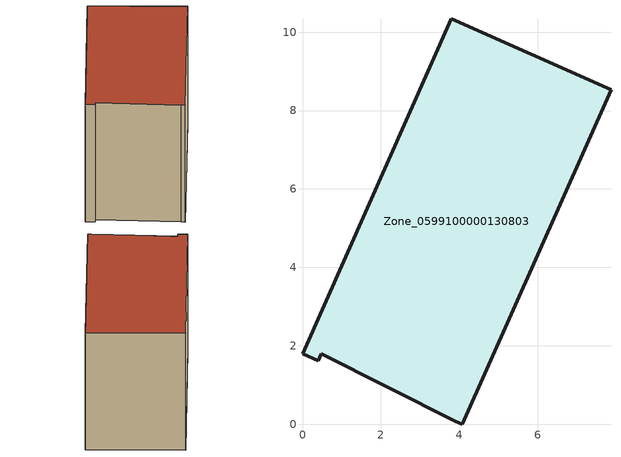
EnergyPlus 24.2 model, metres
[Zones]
Zone_0599100000130803
 floor ground (C_G): 3.9,0.07 0.47,1.8 0.41,1.62 0,1.8 3.79,10.34 7.87,8.53 4.07,0 z0
 wall outside (C_F): 7.87,8.53 3.79,10.34 0,1.8 0.41,1.62 0.47,1.8 3.9,0.07 4.07,0 7.87,8.53 z0:5.9
 roof outside (C_R): 0.47,1.8 3.9,0.07 4.07,0 7.87,8.53 3.79,10.34 0,1.8 0.41,1.62 z5.9
[BUILDING]
Pand.0599100000130803: North Axis=0; Terrain=City; Loads Convergence Tolerance Value=0.04; Temperature Convergence Tolerance Value=0.4; Solar Distribution=FullExterior; Maximum Number of Warmup Days=25; Minimum Number of Warmup Days=1
[Site:Location]
Rotterdam.The.Hague.AP_ZH_NLD Design_Conditions: Latitude=51.96; Longitude=4.45; Time Zone=1; Elevation=-4.5
[SITE:GROUNDTEMPERATURE:BUILDINGSURFACE]
18, 18, 18, 18, 18, 18, 18, 18, 18, 18, 18, 18
[MATERIAL] Thermal Absorptance=0.9; Solar Absorptance=0.7; Visible Absorptance=0.7
Name | Roughness | Thickness | Conductivity | Density | Specific Heat
G.TC.1946-1964 | MediumSmooth | 0.15 | 1 | 540 | 1210
F.TC.1946-1964 | Rough | 0.3 | 0.857143 | 1920 | 840
R.TC.1946-1964 | MediumRough | 0.2 | 0.235294 | 1500 | 1000
[CONSTRUCTION]
C_G: G.TC.1946-1964
C_F: F.TC.1946-1964
C_R: R.TC.1946-1964
[ZONE]
Zone_0599100000130803: Type=1; Multiplier=1; Ceiling Height=Autocalculate; Volume=Autocalculate; Floor Area=autocalculate; Part of Total Floor Area=Yes
[ZONEINFILTRATION:DESIGNFLOWRATE]
Infil_Zone_0599100000130803: Zone or ZoneList or Space or SpaceList=Zone_0599100000130803; Schedule=AlwaysOn; Design Flow Rate Calculation Method=Flow/Area; Flow Rate per Floor Area=0.003; Constant Term Coefficient=1; Temperature Term Coefficient=0; Velocity Term Coefficient=0; Velocity Squared Term Coefficient=0
[HVACTEMPLATE:ZONE:IDEALLOADSAIRSYSTEM]
Zone_0599100000130803: Maximum Heating Supply Air Temperature=50; Minimum Cooling Supply Air Temperature=13; Maximum Heating Supply Air Humidity Ratio=0.0156; Minimum Cooling Supply Air Humidity Ratio=0.0077; Heating Limit=NoLimit; Cooling Limit=NoLimit; Dehumidification Control Type=ConstantSensibleHeatRatio; Cooling Sensible Heat Ratio=0.7; Dehumidification Setpoint=60; Humidification Control Type=None; Humidification Setpoint=30; Outdoor Air Method=None; Outdoor Air Flow Rate per Person=0.00944; Outdoor Air Flow Rate per Zone Floor Area=0; Outdoor Air Flow Rate per Zone=0; Demand Controlled Ventilation Type=None; Outdoor Air Economizer Type=NoEconomizer; Heat Recovery Type=None; Sensible Heat Recovery Effectiveness=0.7; Latent Heat Recovery Effectiveness=0.65
[ZONECONTROL:THERMOSTAT]
ThermostatControl_Zone_0599100000130803: Zone or ZoneList=Zone_0599100000130803; Control Type Schedule=DualSetpointControlType; Control 1=Thermostat_Zone_0599100000130803; Temperature Difference Between Cutout And Setpoint=0
[THERMOSTATSETPOINT:DUALSETPOINT]
Thermostat_Zone_0599100000130803: Heating Setpoint Temperature Schedule=HeatingSetpoint_Zone_0599100000130803; Cooling Setpoint Temperature Schedule=CoolingSetpoint_Zone_0599100000130803
[SCHEDULE:COMPACT]
HeatingSetpoint_Zone_0599100000130803: Through: 12/31, For: AllDays, Until: 24:00, 21
CoolingSetpoint_Zone_0599100000130803: Through: 12/31, For: AllDays, Until: 24:00, 24
DualSetpointControlType: Through: 12/31, For: AllDays, Until: 24:00, 4
AlwaysOn: Through: 12/31, For: AllDays, Until: 24:00, 1
